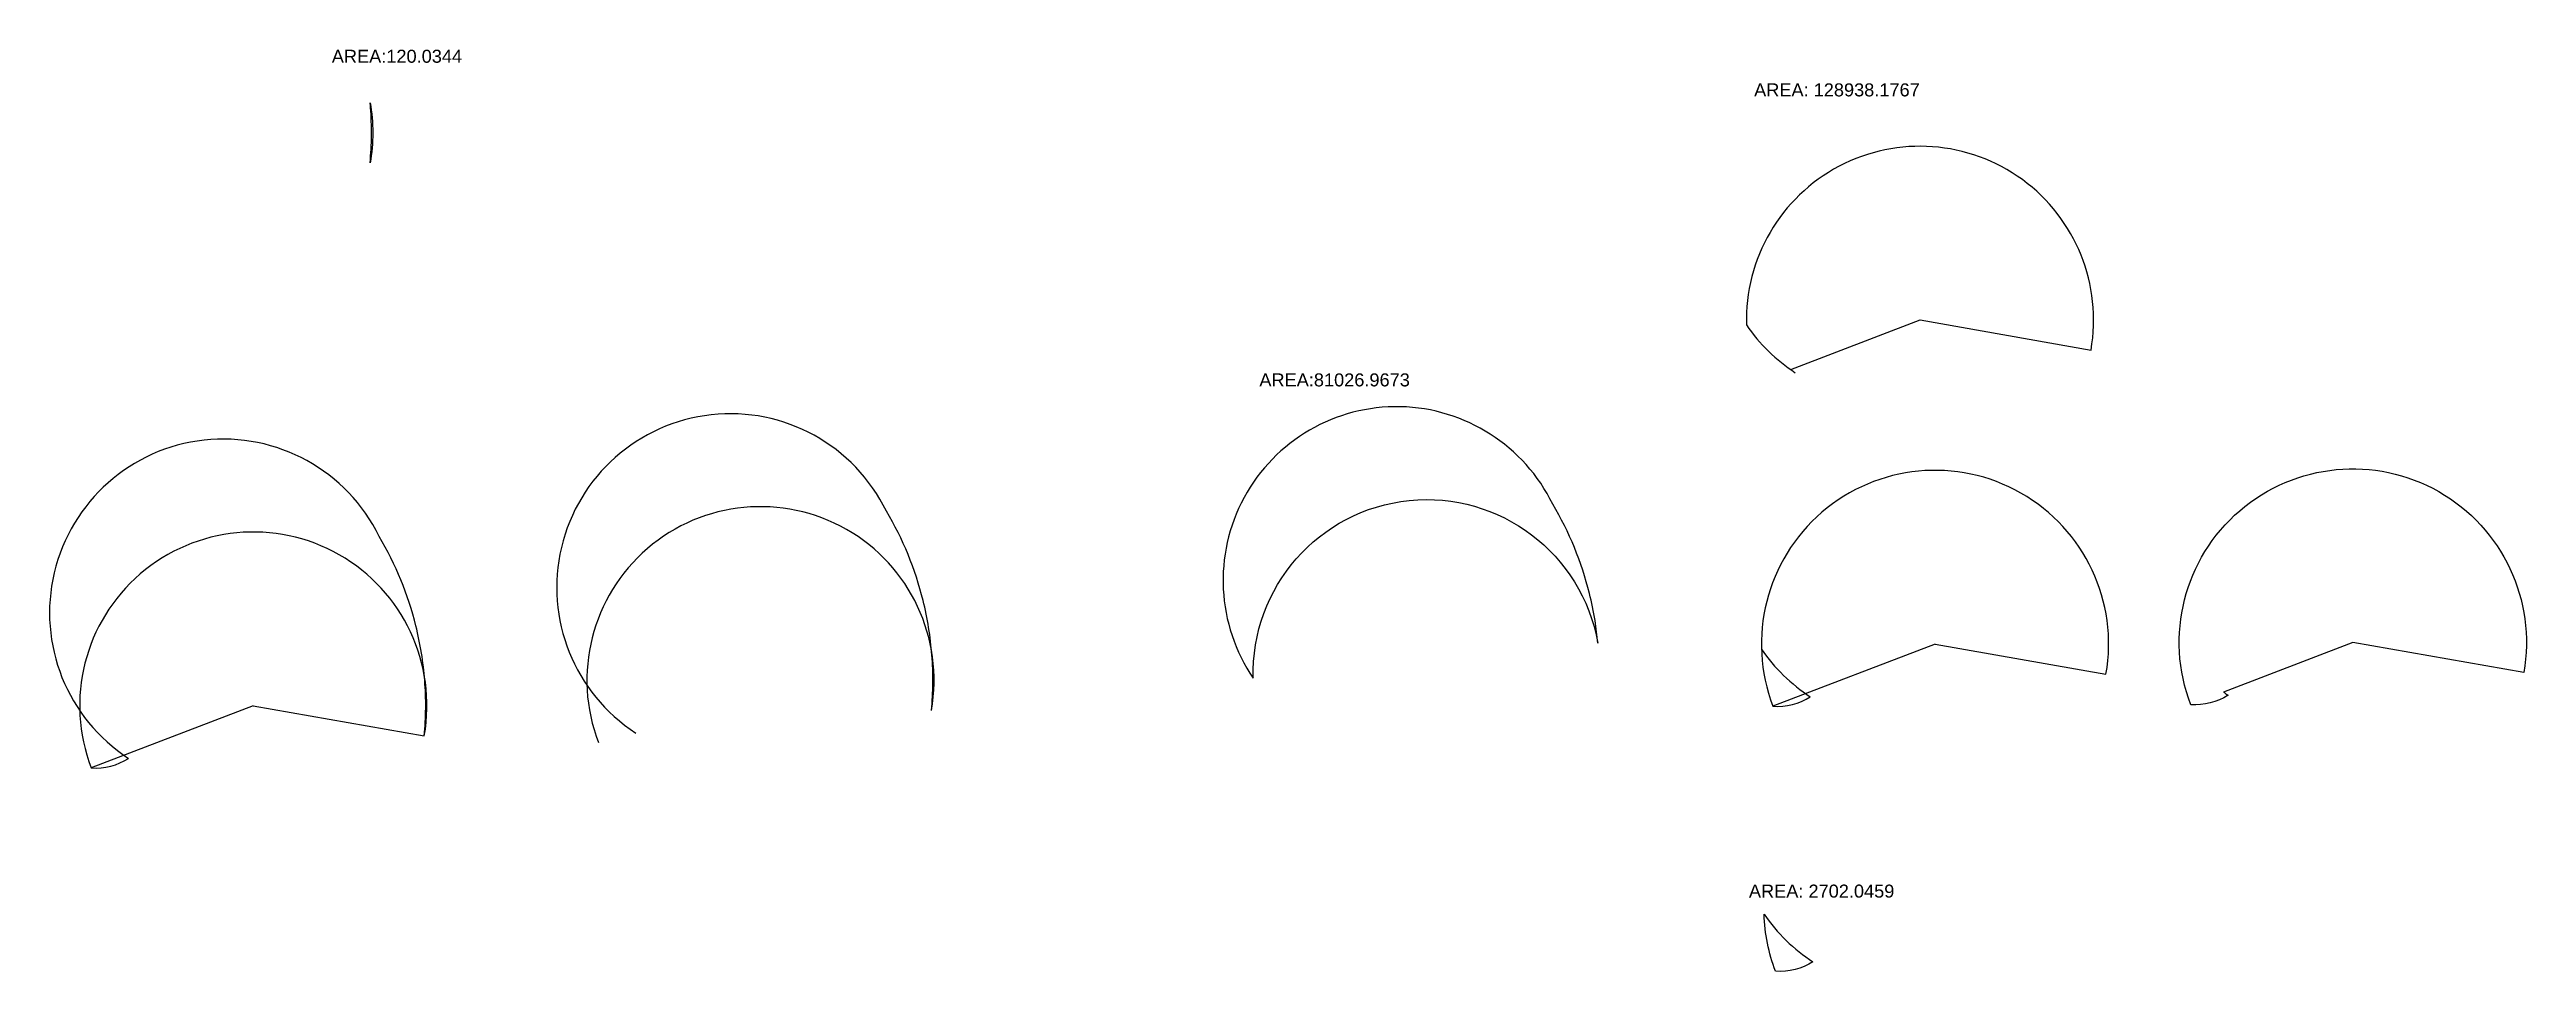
# Model space of a CAD drawing. Header units: millimetres. Extents: x 560 to 4370, y 26 to 1444.
import ezdxf

# ---------------------------------------------------------------- set-up
doc = ezdxf.new("R2010")
doc.units = ezdxf.units.MM
doc.styles.get("Standard").update_dxf_attribs({"font": 'arial.ttf'})

msp = doc.modelspace()

# ---------------------------------------------------------------- linework, layer by layer
for p, q in [((3460.1, 529.6), (3210.8, 433.9)), ((3460.1, 529.6), (3723, 483.2)), ((873.8, 434.8), (624.5, 339.1)), ((873.8, 434.8), (1136.8, 388.5))]:
    msp.add_line(p, q)
for points in [[(1053.4, 1269.2, 0.020947), (1055.5, 1311.7, 0.020947), (1054.1, 1354.2, 0.003804), (1053.4, 1361.9, -0.087489)], [(2941.5, 531, 0.017142), (2937.2, 565.6, 0.020947), (2928.6, 607.3, 0.073435), (2872.2, 744.5, 1.075509), (2411.7, 476.9, -0.929792)], [(4102.7, 531.9), (3903.8, 455.6, 0.007967), (3910.9, 450.8, -0.158384), (3853.4, 436.3, -1.315067), (4365.6, 485.6)]]:
    msp.add_lwpolyline(points, format="xyb", close=True)
for points in [[(3238.1, 951.5), (3437, 1027.9), (3700, 981.5, 1.107361), (3170.1, 1020.1, 0.099222), (3245.2, 946.8)], [(1916.8, 427.5, 0.020947), (1918.9, 470, 0.020947), (1917.4, 512.5, 0.020947), (1912.4, 554.8, 0.020947), (1903.9, 596.4, 0.073435), (1847.4, 733.7, 1.315067), (1462, 392.7)], [(1136.8, 388.5, 0.020947), (1138.9, 431, 0.020947), (1137.4, 473.5, 0.020947), (1132.4, 515.7, 0.020947), (1123.9, 557.4, 0.073435), (1067.4, 694.7, 1.315067), (682, 353.7)], [(3193.2, 521.8, 0.099222), (3268.3, 448.5)], [(3214.9, 26.4, -0.084562), (3197.3, 114.3, 0.099222), (3272.4, 41, -0.158384), (3214.9, 26.4)]]:
    msp.add_lwpolyline(points, format="xyb")
for centre, radius, start, end in [((3460.1, 529.6), 267, 350, 201), ((1653.8, 473.8), 267, 350, 201), ((873.8, 434.8), 267, 350, 201), ((3217.1, 529.6), 95.9, 266.2533, 302.2533), ((630.8, 434.8), 95.9, 266.2533, 302.2533)]:
    msp.add_arc(centre, radius, start, end)

# ---------------------------------------------------------------- texts
for s, p in [('AREA:120.0344', (994.5, 1423.3)), ('AREA: 128938.1767', (3181.9, 1371.6)), ('AREA: 2702.0459', (3173.9, 139.7))]:
    msp.add_text(s, height=20).set_placement(p)
at = {"insert": (2421, 945.7), "char_height": 20, "attachment_point": 1}
msp.add_mtext_dynamic_manual_height_columns('AREA:81026.9673', width=90.523, gutter_width=100, heights=[0], dxfattribs=at)

doc.saveas('drawing.dxf')
